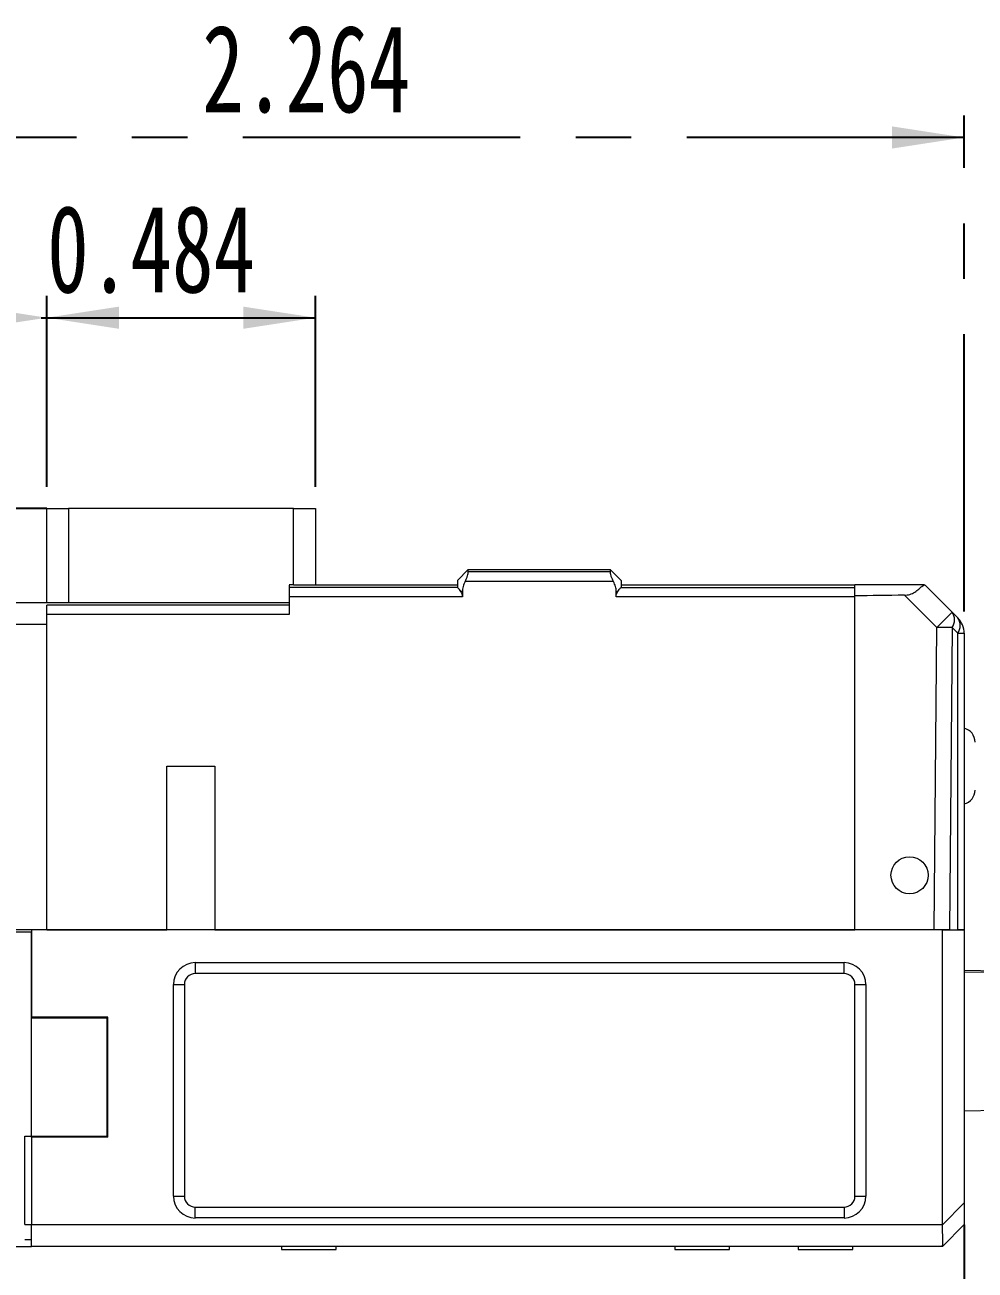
# Paper-space layout '시트2-ENG' of a CAD drawing. Header units: inches. Extents: x 0.2 to 16.3, y 0.2 to 11.5.
# Drawn here: x 5.202 to 6.914, y 6.694 to 8.94 of the extents above; entities that cross this region are included whole.
import ezdxf

# ---------------------------------------------------------------- set-up
doc = ezdxf.new("R2010")
doc.units = ezdxf.units.IN
doc.header["$MEASUREMENT"] = 0
doc.linetypes.add('CENTERX2', pattern=[0.8, 0.5, -0.1, 0.1, -0.1])
doc.layers.add('CENTER_LINE', color=7, linetype='CENTERX2')
doc.styles.add('SLDTEXTSTYLE0', font='TXT', dxfattribs={"width": 0.7})
doc.dimstyles.new('SLDDIMSTYLE0', dxfattribs={"dimtxt": 0.15748, "dimasz": 0.13, "dimexe": 0, "dimexo": 0.0625, "dimgap": 0.03937, "dimtad": 1, "dimdec": 3, "dimrnd": 1e-09, "dimzin": 12, "dimdsep": 46, "dimtxsty": 'SLDTEXTSTYLE0', "dimsah": 1, "dimcen": 0.09, "dimadec": 0, "dimazin": 3, "dimtfac": 1, "dimtdec": 3, "dimtofl": 0, "dimtmove": 0, "dimatfit": 3, "dimfxl": 1, "dimfrac": 2, "dimtolj": 1, "dimtzin": 12, "dimarcsym": 0})
doc.dimstyles.new('SLDDIMSTYLE1', dxfattribs={"dimtxt": 0.15748, "dimasz": 0.13, "dimexe": 0, "dimexo": 0.0625, "dimgap": 0.03937, "dimtad": 1, "dimdec": 3, "dimrnd": 1e-09, "dimdsep": 46, "dimtxsty": 'SLDTEXTSTYLE0', "dimsah": 1, "dimcen": 0.09, "dimadec": 0, "dimazin": 2, "dimtfac": 1, "dimtdec": 3, "dimtmove": 0, "dimatfit": 0, "dimfxl": 1, "dimfrac": 2, "dimtolj": 1, "dimtzin": 12, "dimarcsym": 0})
doc.dimstyles.new('SLDDIMSTYLE2', dxfattribs={"dimtxt": 0.15748, "dimasz": 0.13, "dimexe": 0, "dimexo": 0.0625, "dimgap": 0.03937, "dimtad": 1, "dimdec": 3, "dimrnd": 1e-09, "dimdsep": 46, "dimtxsty": 'SLDTEXTSTYLE0', "dimsah": 1, "dimcen": 0.09, "dimadec": 0, "dimazin": 2, "dimtfac": 1, "dimtdec": 3, "dimtofl": 0, "dimtmove": 0, "dimatfit": 3, "dimfxl": 1, "dimfrac": 2, "dimtolj": 1, "dimtzin": 12, "dimarcsym": 0})
doc.dimstyles.new('SLDDIMSTYLE5', dxfattribs={"dimtxt": 0.15748, "dimasz": 0.13, "dimexe": 0, "dimexo": 0.0625, "dimgap": 0.03937, "dimtad": 1, "dimdec": 3, "dimrnd": 1e-09, "dimzin": 12, "dimdsep": 46, "dimtxsty": 'SLDTEXTSTYLE0', "dimsah": 1, "dimcen": 0.09, "dimadec": 0, "dimazin": 3, "dimtfac": 1, "dimtdec": 3, "dimtmove": 0, "dimatfit": 0, "dimfxl": 1, "dimfrac": 2, "dimtolj": 1, "dimtzin": 12, "dimarcsym": 0})

# ---------------------------------------------------------------- blocks, each defined once
blk = doc.blocks.new('_D_27')
at = {"layer": 'CENTER_LINE'}
for p, q in [((8.0257, 7.0625), (8.0257, 5.3007)), ((6.8945, 6.776), (6.8945, 5.3007)), ((8.0257, 5.3401), (6.8945, 5.3401))]:
    blk.add_line(p, q, dxfattribs=at)
for points in [[(6.8945, 5.3401), (7.0245, 5.3201), (7.0245, 5.3601)], [(8.0257, 5.3401), (7.8957, 5.3601), (7.8957, 5.3201)]]:
    blk.add_solid(points, dxfattribs=at)
at = {"layer": 'CENTER_LINE', "insert": (7.3575, 5.5431), "char_height": 0.15748, "attachment_point": 1, "style": 'SLDTEXTSTYLE0'}
blk.add_mtext('L2', dxfattribs=at)
blk = doc.blocks.new('_D_28')
at = {"layer": 'CENTER_LINE'}
for p, q in [((3.5625, 8.0678), (3.5625, 8.5813)), ((5.241, 8.0678), (3.5232, 8.0678)), ((3.5625, 8.0678), (3.5625, 7.8985)), ((5.0284, 7.8985), (3.5232, 7.8985)), ((3.5625, 7.8985), (3.5625, 7.6485))]:
    blk.add_line(p, q, dxfattribs=at)
for points in [[(3.5625, 8.0678), (3.5825, 8.1978), (3.5425, 8.1978)], [(3.5625, 7.8985), (3.5425, 7.7685), (3.5825, 7.7685)]]:
    blk.add_solid(points, dxfattribs=at)
at = {"layer": 'CENTER_LINE', "insert": (3.3595, 8.0984), "char_height": 0.15748, "attachment_point": 1, "rotation": 90, "style": 'SLDTEXTSTYLE0'}
blk.add_mtext('0.169', dxfattribs=at)
blk = doc.blocks.new('_D_29')
at = {"layer": 'CENTER_LINE'}
for p, q in [((5.241, 8.1072), (5.241, 8.4514)), ((5.7252, 8.1072), (5.7252, 8.4514)), ((5.241, 8.412), (5.7252, 8.412))]:
    blk.add_line(p, q, dxfattribs=at)
for points in [[(5.241, 8.412), (5.371, 8.392), (5.371, 8.432)], [(5.7252, 8.412), (5.5952, 8.432), (5.5952, 8.392)]]:
    blk.add_solid(points, dxfattribs=at)
at = {"layer": 'CENTER_LINE', "insert": (5.2416, 8.615), "char_height": 0.15748, "attachment_point": 1, "style": 'SLDTEXTSTYLE0'}
blk.add_mtext('0.484', dxfattribs=at)
blk = doc.blocks.new('_D_31')
at = {"layer": 'CENTER_LINE'}
for p, q in [((4.1248, 7.1079), (3.962, 7.1079)), ((4.0013, 6.737), (4.0013, 7.1079)), ((5.1741, 6.737), (3.962, 6.737)), ((4.0013, 6.737), (4.0013, 6.2576))]:
    blk.add_line(p, q, dxfattribs=at)
for points in [[(4.0013, 7.1079), (3.9813, 6.9779), (4.0213, 6.9779)], [(4.0013, 6.737), (4.0213, 6.867), (3.9813, 6.867)]]:
    blk.add_solid(points, dxfattribs=at)
at = {"layer": 'CENTER_LINE', "insert": (3.7983, 6.2576), "char_height": 0.15748, "attachment_point": 1, "rotation": 90, "style": 'SLDTEXTSTYLE0'}
blk.add_mtext('0.371', dxfattribs=at)
blk = doc.blocks.new('_D_34')
at = {"layer": 'CENTER_LINE'}
for p, q in [((4.6307, 6.9064), (4.6307, 5.9429)), ((6.8945, 6.776), (6.8945, 5.9429)), ((4.6307, 5.9822), (6.8945, 5.9822))]:
    blk.add_line(p, q, dxfattribs=at)
for points in [[(4.6307, 5.9822), (4.7607, 5.9622), (4.7607, 6.0022)], [(6.8945, 5.9822), (6.7645, 6.0022), (6.7645, 5.9622)]]:
    blk.add_solid(points, dxfattribs=at)
at = {"layer": 'CENTER_LINE', "insert": (5.5212, 6.1852), "char_height": 0.15748, "attachment_point": 1, "style": 'SLDTEXTSTYLE0'}
blk.add_mtext('2.264', dxfattribs=at)
blk = doc.blocks.new('_D_35')
at = {"layer": 'CENTER_LINE'}
for p, q in [((4.6307, 7.3638), (4.6307, 8.4514)), ((5.241, 8.1072), (5.241, 8.4514)), ((4.6307, 8.412), (5.241, 8.412))]:
    blk.add_line(p, q, dxfattribs=at)
for points in [[(4.6307, 8.412), (4.7607, 8.392), (4.7607, 8.432)], [(5.241, 8.412), (5.111, 8.432), (5.111, 8.392)]]:
    blk.add_solid(points, dxfattribs=at)
at = {"layer": 'CENTER_LINE', "insert": (4.7471, 8.615), "char_height": 0.15748, "attachment_point": 1, "style": 'SLDTEXTSTYLE0'}
blk.add_mtext('0.61', dxfattribs=at)
blk = doc.blocks.new('_D_36')
at = {"layer": 'CENTER_LINE'}
for p, q in [((4.6307, 7.3638), (4.6307, 8.7765)), ((6.8945, 7.8822), (6.8945, 8.7765)), ((6.8945, 8.7371), (4.6307, 8.7371))]:
    blk.add_line(p, q, dxfattribs=at)
for points in [[(4.6307, 8.7371), (4.7607, 8.7171), (4.7607, 8.7571)], [(6.8945, 8.7371), (6.7645, 8.7571), (6.7645, 8.7171)]]:
    blk.add_solid(points, dxfattribs=at)
at = {"layer": 'CENTER_LINE', "insert": (5.5212, 8.9401), "char_height": 0.15748, "attachment_point": 1, "style": 'SLDTEXTSTYLE0'}
blk.add_mtext('2.264', dxfattribs=at)
blk = doc.blocks.new('_D_38')
at = {"layer": 'CENTER_LINE'}
for p, q in [((6.9654, 6.955), (6.9654, 5.5816)), ((6.8945, 6.776), (6.8945, 5.5816)), ((6.8945, 5.621), (6.4743, 5.621)), ((6.9654, 5.621), (6.8945, 5.621)), ((6.9654, 5.621), (7.2154, 5.621))]:
    blk.add_line(p, q, dxfattribs=at)
for points in [[(6.8945, 5.621), (6.7645, 5.641), (6.7645, 5.601)], [(6.9654, 5.621), (7.0954, 5.601), (7.0954, 5.641)]]:
    blk.add_solid(points, dxfattribs=at)
at = {"layer": 'CENTER_LINE', "insert": (6.4743, 5.824), "char_height": 0.15748, "attachment_point": 1, "style": 'SLDTEXTSTYLE0'}
blk.add_mtext('L1', dxfattribs=at)

psp = doc.layouts.new('시트2-ENG')

# ---------------------------------------------------------------- linework, layer by layer
at = {"color": 7, "linetype": 'Continuous', "lineweight": 18}
for p, q in [((5.241, 7.8985), (5.241, 8.0678)), ((5.2804, 8.0678), (5.2804, 7.8985)), ((5.6859, 8.0678), (5.2804, 8.0678)), ((5.6859, 7.9299), (5.6859, 8.0678)), ((5.7252, 8.0678), (5.7252, 7.93)), ((6.0008, 7.9576), (5.9811, 7.9379)), ((6.0008, 7.9535), (6.0008, 7.9576)), ((6.0008, 7.9576), (6.2567, 7.9576)), ((6.2567, 7.9535), (6.0008, 7.9535)), ((6.2764, 7.9379), (6.2567, 7.9576)), ((5.6857, 7.93), (5.678, 7.93)), ((5.6859, 7.93), (5.9811, 7.93)), ((6.2625, 7.9362), (5.9951, 7.9362)), ((6.2764, 7.93), (6.6977, 7.93)), ((6.8229, 7.93), (6.6977, 7.93)), ((6.6977, 7.9103), (6.6977, 7.93)), ((6.8241, 7.9295), (6.8727, 7.8809)), ((5.9812, 7.9255), (5.678, 7.9254)), ((5.678, 7.9084), (5.678, 7.8766)), ((5.9903, 7.9084), (5.678, 7.9084)), ((5.9902, 7.9182), (5.9875, 7.9182)), ((5.9902, 7.9182), (5.9903, 7.9084)), ((6.2672, 7.9084), (6.2674, 7.9182)), ((6.6977, 7.9084), (6.2672, 7.9084)), ((6.2674, 7.9182), (6.27, 7.9182)), ((6.2764, 7.9255), (6.6977, 7.9254)), ((6.6977, 7.3079), (6.6977, 7.9103)), ((6.8452, 7.8534), (6.7871, 7.9116)), ((5.0678, 7.8985), (5.678, 7.8985)), ((5.678, 7.8933), (5.241, 7.8933)), ((5.678, 7.8766), (5.241, 7.8766)), ((6.8452, 7.8534), (6.8727, 7.8809)), ((6.8727, 7.8809), (6.883, 7.8707)), ((5.0678, 7.8591), (5.241, 7.8591)), ((5.241, 7.3079), (5.241, 7.8591)), ((6.8404, 7.3079), (6.8452, 7.8534)), ((6.8727, 7.8531), (6.8679, 7.3079)), ((6.883, 7.8428), (6.8727, 7.8531)), ((6.883, 7.3079), (6.883, 7.8428)), ((6.883, 7.8428), (6.8945, 7.8428)), ((6.8945, 7.8428), (6.8945, 7.3079)), ((5.4575, 7.6032), (5.5441, 7.6032)), ((5.4575, 7.3079), (5.4575, 7.6032)), ((5.5441, 7.6032), (5.5441, 7.3079)), ((5.2134, 7.304), (5.1504, 7.304)), ((5.241, 7.3079), (5.1622, 7.3079)), ((6.8552, 7.3079), (5.2134, 7.3079)), ((5.2134, 7.3079), (5.2134, 7.1504)), ((5.2134, 7.1485), (5.2134, 7.304)), ((5.241, 7.3079), (5.4575, 7.3079)), ((5.3408, 7.3079), (5.3408, 7.3079)), ((5.426, 7.3079), (5.426, 7.3079)), ((5.5441, 7.3079), (6.6977, 7.3079)), ((5.7331, 7.3079), (5.7331, 7.3079)), ((5.8118, 7.3079), (5.8118, 7.3079)), ((6.6977, 7.3079), (6.6977, 7.3079)), ((6.8404, 7.3079), (6.6977, 7.3079)), ((6.8679, 7.3079), (6.8404, 7.3079)), ((6.8552, 6.7764), (6.8552, 7.3079)), ((6.8552, 7.3079), (6.8945, 7.3079)), ((6.8679, 7.3079), (6.883, 7.3079)), ((6.8945, 7.3079), (6.883, 7.3079)), ((6.8945, 7.3079), (6.8945, 6.8153)), ((6.8945, 7.3079), (6.8945, 7.3079)), ((5.5087, 7.2488), (6.678, 7.2488)), ((5.5087, 7.2488), (5.5087, 7.2291)), ((6.678, 7.2291), (6.678, 7.2488)), ((6.9538, 7.2331), (6.8945, 7.2343)), ((5.4693, 6.8275), (5.4693, 7.2094)), ((5.4693, 7.2094), (5.489, 7.2094)), ((5.489, 7.2094), (5.489, 6.8275)), ((6.678, 7.2291), (5.5087, 7.2291)), ((6.6977, 7.2094), (6.7174, 7.2094)), ((6.6977, 6.8275), (6.6977, 7.2094)), ((6.7174, 7.2094), (6.7174, 6.8275)), ((6.9538, 7.2307), (6.8945, 7.2316)), ((5.3512, 7.1504), (5.2134, 7.1504)), ((5.2134, 6.9359), (5.2134, 7.1485)), ((5.3492, 7.1485), (5.2134, 7.1485)), ((5.3492, 7.1485), (5.3492, 6.9359)), ((5.3512, 7.1485), (5.3492, 7.1485)), ((5.3512, 6.9338), (5.3512, 7.1504)), ((6.8945, 6.9814), (6.9538, 6.9826)), ((5.2016, 6.9359), (5.2134, 6.9359)), ((5.2016, 6.7764), (5.2016, 6.9359)), ((5.2134, 6.9359), (5.3492, 6.9359)), ((5.2134, 6.9338), (5.2134, 6.9359)), ((5.3512, 6.9338), (5.2134, 6.9338)), ((5.2134, 6.9338), (5.2134, 6.7764)), ((5.3512, 6.9359), (5.3492, 6.9359)), ((5.4693, 6.8275), (5.489, 6.8275)), ((5.5087, 6.7882), (5.5087, 6.8079)), ((5.5087, 6.8079), (6.678, 6.8079)), ((6.678, 6.8079), (6.678, 6.7882)), ((6.6977, 6.8275), (6.7174, 6.8275)), ((6.8552, 6.776), (6.8945, 6.8153)), ((6.8945, 6.8153), (6.8945, 6.7764)), ((6.678, 6.7882), (5.5087, 6.7882)), ((5.2016, 6.7765), (5.2134, 6.7765)), ((5.2134, 6.7764), (6.8552, 6.7764)), ((5.2134, 6.737), (5.2134, 6.7764)), ((6.8945, 6.7764), (6.8552, 6.737)), ((5.2134, 6.7489), (5.2016, 6.7489)), ((5.1622, 6.737), (5.2134, 6.737)), ((6.8552, 6.737), (5.2134, 6.737)), ((5.6642, 6.737), (5.6642, 6.7311)), ((5.6642, 6.7311), (5.7626, 6.7311)), ((5.7626, 6.7311), (5.7626, 6.737)), ((6.3729, 6.737), (6.3729, 6.7311)), ((6.3729, 6.7311), (6.4713, 6.7311)), ((6.4713, 6.7311), (6.4713, 6.737)), ((6.5953, 6.737), (6.5953, 6.7311)), ((6.5953, 6.7311), (6.6937, 6.7311)), ((6.6937, 6.7311), (6.6937, 6.737)), ((6.8552, 6.737), (6.8552, 6.737))]:
    psp.add_line(p, q, dxfattribs=at)
psp.add_circle((6.7961, 7.4064), 0.0335, dxfattribs=at)
for centre, radius, start, end in [((6.8527, 7.867), 0.0244, 325.1431, 34.8569), ((6.863, 7.8567), 0.0244, 325.1431, 34.8569), ((6.8552, 7.8428), 0.0394, 0, 45), ((6.8173, 4.5173), 3.3363, 89.048, 89.5202), ((6.8886, 7.6465), 0.0256, 0, 76.6576), ((6.8886, 7.5599), 0.0256, 283.3424, 0), ((5.5087, 7.2094), 0.0394, 90, 180), ((6.678, 7.2094), 0.0394, 0, 90), ((5.5087, 7.2094), 0.0197, 90, 180), ((6.678, 7.2094), 0.0197, 0, 90), ((5.5087, 6.8275), 0.0394, 180, 270), ((5.5087, 6.8275), 0.0197, 180, 270), ((6.678, 6.8275), 0.0394, 270, 0), ((6.678, 6.8275), 0.0197, 270, 0), ((6.8945, 6.7764), 0.0394, 180, 180.573)]:
    psp.add_arc(centre, radius, start, end, dxfattribs=at)
psp.add_ellipse((10.6262, 7.8906), major_axis=(4.5114, -0.0003), ratio=0.008727, start_param=2.588671, end_param=2.627643, dxfattribs=at)
for points in [[(5.241, 8.0678), (5.2416, 8.0678), (5.2428, 8.0678), (5.2519, 8.0678), (5.2649, 8.0678), (5.2752, 8.0678), (5.2804, 8.0678)], [(5.6859, 8.0678), (5.691, 8.0678), (5.7013, 8.0678), (5.7144, 8.0678), (5.7235, 8.0678), (5.7246, 8.0678), (5.7252, 8.0678)], [(6.6977, 7.9254), (6.6977, 7.9267), (6.6977, 7.9294), (6.6977, 7.9298), (6.6977, 7.93)], [(5.678, 7.9254), (5.678, 7.9245), (5.678, 7.9226), (5.678, 7.9184), (5.678, 7.9136), (5.678, 7.9101), (5.678, 7.9084)], [(6.6977, 7.9084), (6.6977, 7.9101), (6.6977, 7.9136), (6.6977, 7.9184), (6.6977, 7.9226), (6.6977, 7.9245), (6.6977, 7.9254)], [(5.241, 7.8591), (5.241, 7.8626), (5.241, 7.8695), (5.241, 7.8791), (5.241, 7.8875), (5.241, 7.8914), (5.241, 7.8933)]]:
    psp.add_open_spline(points, degree=3, dxfattribs=at)
for points, knots in [([(5.9951, 7.9362), (5.996, 7.938), (5.9977, 7.9415), (5.9995, 7.9465), (6.0006, 7.9507), (6.0008, 7.9526), (6.0008, 7.9535)], [0, 0, 0, 0, 0.268331, 0.522065, 0.764688, 1, 1, 1, 1]), ([(6.2567, 7.9576), (6.2567, 7.9574), (6.2567, 7.957), (6.2567, 7.9547), (6.2567, 7.9535)], [0, 0, 0, 0, 0.500008, 1, 1, 1, 1]), ([(6.2625, 7.9362), (6.2616, 7.938), (6.2599, 7.9415), (6.2581, 7.9465), (6.2569, 7.9507), (6.2568, 7.9526), (6.2567, 7.9535)], [0, 0, 0, 0, 0.268398, 0.522178, 0.764747, 1, 1, 1, 1]), ([(5.678, 7.9296), (5.678, 7.9296), (5.678, 7.9297), (5.678, 7.927), (5.678, 7.9254)], [0, 0, 0, 0, 0.397291, 1, 1, 1, 1]), ([(5.9811, 7.9379), (5.9811, 7.9377), (5.9811, 7.9374), (5.9812, 7.9347), (5.9812, 7.9307), (5.9812, 7.9272), (5.9812, 7.9255)], [0, 0, 0, 0, 0.249826, 0.499768, 0.749826, 1, 1, 1, 1]), ([(5.9951, 7.9362), (5.9936, 7.9332), (5.9909, 7.9275), (5.9904, 7.9212), (5.9902, 7.9182)], [0, 0, 0, 0, 0.523313, 1, 1, 1, 1]), ([(6.2674, 7.9182), (6.2672, 7.9212), (6.2667, 7.9275), (6.2639, 7.9332), (6.2625, 7.9362)], [0, 0, 0, 0, 0.479315, 1, 1, 1, 1]), ([(6.2764, 7.9379), (6.2764, 7.9377), (6.2764, 7.9374), (6.2764, 7.9347), (6.2764, 7.9307), (6.2764, 7.9272), (6.2764, 7.9254)], [0, 0, 0, 0, 0.249883, 0.499844, 0.749883, 1, 1, 1, 1]), ([(6.7871, 7.9116), (6.7904, 7.9118), (6.797, 7.9124), (6.8062, 7.9169), (6.8134, 7.9228), (6.819, 7.9281), (6.8225, 7.9304), (6.8237, 7.9298), (6.8241, 7.9295)], [0, 0, 0, 0, 0.154072, 0.309207, 0.488335, 0.671502, 0.878231, 1, 1, 1, 1]), ([(5.9875, 7.9182), (5.9866, 7.9196), (5.9846, 7.9226), (5.9824, 7.9244), (5.9812, 7.9255)], [0, 0, 0, 0, 0.453789, 1, 1, 1, 1]), ([(5.9903, 7.9084), (5.9902, 7.9101), (5.9899, 7.9137), (5.9883, 7.9166), (5.9875, 7.9182)], [0, 0, 0, 0, 0.478115, 1, 1, 1, 1]), ([(6.2672, 7.9084), (6.2674, 7.9101), (6.2677, 7.9137), (6.2692, 7.9167), (6.27, 7.9182)], [0, 0, 0, 0, 0.48427, 1, 1, 1, 1]), ([(6.27, 7.9182), (6.2708, 7.9194), (6.2728, 7.9224), (6.275, 7.9243), (6.2764, 7.9255)], [0, 0, 0, 0, 0.395708, 1, 1, 1, 1]), ([(6.8552, 6.737), (6.8552, 6.737), (6.8552, 6.7371), (6.8554, 6.7376), (6.8555, 6.7383), (6.8557, 6.7393), (6.8559, 6.7405), (6.856, 6.742), (6.8561, 6.7438), (6.8562, 6.7457), (6.8562, 6.7479), (6.8562, 6.7503), (6.8562, 6.7529), (6.856, 6.7565), (6.8558, 6.7605), (6.8556, 6.7646), (6.8554, 6.768), (6.8552, 6.7718), (6.8552, 6.7746), (6.8552, 6.776)], [0, 0, 0, 0, 0.053242, 0.10687, 0.161679, 0.216888, 0.270126, 0.323731, 0.378502, 0.433681, 0.486843, 0.540381, 0.595105, 0.650238, 0.756386, 0.810245, 0.864867, 0.932052, 1, 1, 1, 1])]:
    psp.add_open_spline(points, degree=3, knots=knots, dxfattribs=at)

# ---------------------------------------------------------------- dimensions: what is measured, and where the dimension line sits
at = {"layer": 'CENTER_LINE'}
for base, p1, p2, dimstyle, picture, middle in [((4.6307, 8.7371), (6.8945, 7.8428), (4.6307, 7.3244), 'SLDDIMSTYLE0', '_D_36', (5.7626, 8.7371)), ((5.241, 8.412), (4.6307, 7.3244), (5.241, 8.0678), 'SLDDIMSTYLE2', '_D_35', (4.9359, 8.412)), ((5.7252, 8.412), (5.241, 8.0678), (5.7252, 8.0678), 'SLDDIMSTYLE2', '_D_29', (5.4831, 8.412)), ((6.8945, 5.9822), (4.6307, 6.9457), (6.8945, 6.8153), 'SLDDIMSTYLE0', '_D_34', (5.7626, 5.9822))]:
    dim = psp.add_linear_dim(base=base, p1=p1, p2=p2, dimstyle=dimstyle, dxfattribs=at)
    dim.commit()
    dim.dimension.update_dxf_attribs({"geometry": picture, "text_midpoint": middle, "dimtype": 160})
for base, p1, p2, dimstyle, picture, middle in [((3.5625, 7.8985), (5.2804, 8.0678), (5.0678, 7.8985), 'SLDDIMSTYLE1', '_D_28', (3.5625, 8.3398)), ((4.0013, 7.1079), (5.2134, 6.737), (4.1642, 7.1079), 'SLDDIMSTYLE2', '_D_31', (4.0013, 6.4991))]:
    dim = psp.add_linear_dim(base=base, p1=p1, p2=p2, angle=90, dimstyle=dimstyle, dxfattribs=at)
    dim.commit()
    dim.dimension.update_dxf_attribs({"geometry": picture, "text_midpoint": middle, "dimtype": 160})
for base, p1, text, dimstyle, picture, middle in [((6.8945, 5.3401), (8.0257, 7.1019), 'L2', 'SLDDIMSTYLE0', '_D_27', (7.4601, 5.3401)), ((6.8945, 5.621), (6.9654, 6.9944), 'L1', 'SLDDIMSTYLE5', '_D_38', (6.5768, 5.621))]:
    dim = psp.add_linear_dim(base=base, p1=p1, p2=(6.8945, 6.8153), text=text, dimstyle=dimstyle, dxfattribs=at)
    dim.commit()
    dim.dimension.update_dxf_attribs({"geometry": picture, "text_midpoint": middle, "dimtype": 160})

doc.saveas('drawing.dxf')
